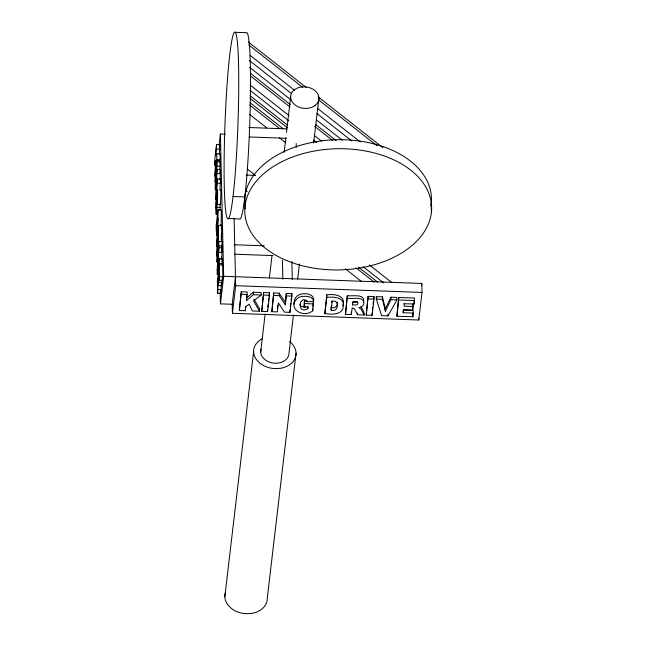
<?xml version="1.0" encoding="UTF-8"?>
<svg xmlns="http://www.w3.org/2000/svg" width="646" height="646" viewBox="0 0 646 646"><rect width="100%" height="100%" fill="white"/><g stroke="black" fill="none" stroke-linecap="round" stroke-linejoin="round"><path stroke-width="0.97" d="M220.044 180.355L220.383 169.446L217.096 169.325L216.265 187.929L217.322 178.958L220.601 179.071L219.915 189.972M337.406 302.255C338.019 306.099 334.757 308.731 331.107 307.617L331.164 310.128C338.431 313.1 340.111 299.203 332.205 301.262L331.164 310.128M216.039 160.547L219.317 160.668L220.157 159.828L220.02 153.877L216.741 153.756L216.878 159.707L216.039 160.547L214.973 176.172L215.562 160.935L214.722 165.295L214.625 160.822L216.531 144.599L219.81 144.72L219.293 154.451M221.19 225.939L221.32 209.91L218.033 209.797L216.127 226.019L216.596 235.612L218.033 223.928L218.033 209.797M221.618 241.612L221.683 225.64L218.396 225.527L216.491 241.749L216.596 246.239L217.371 239.658L216.822 255.986L217.557 244.156L217.767 245.181L218.55 238.108L218.396 225.527M220.367 190.182L220.698 189.738A7.405 0.517 -87.9 0 1 220.892 191.2L220.585 204.572L217.306 204.451L217.613 191.079A7.405 0.517 -87.9 0 0 217.419 189.625L216.127 197.668L215.716 209.708L216.184 214.222L217.823 214.278M221.691 259.409L222.192 247.765L218.905 247.644L217.129 269.334L217.242 274.179L218.881 274.243M221.223 259.595L221.465 256.64M221.869 251.706L222.192 247.765M218.905 247.644L217.718 267.25L219.164 258.796L222.45 258.917L222.184 265.425M220.698 225.664L220.811 224.533M216.531 144.599L215.909 155.201L216.741 153.756M216.919 161.605L215.013 177.828L215.118 182.309L217.024 166.087L216.919 161.605L220.205 161.726L219.858 170.027M219.091 145.043L220.383 134.029L225.292 134.206M219.357 148.54L219.81 144.72M217.096 169.325L215.191 185.547L215.288 189.754L216.337 180.848L215.514 199.396L217.419 183.173L217.322 178.958M219.979 163.632L220.205 161.726M219.931 173.265L220.383 169.446M216.184 214.222L216.999 207.309L216.838 200.397L216.329 208.287L216.208 202.779L217.145 195.35L217.306 204.451M219.931 210.386L220.189 203.474M218.76 241.37L216.854 257.592L216.959 262.082L218.865 245.86L218.76 241.37L222.046 241.491L221.812 248.839M221.231 229.459L221.683 225.64M222.071 279.411L221.756 285.702L218.469 285.58L219.002 272.733L219.172 280.235L222.458 280.356L222.862 276.892L222.587 264.908L219.301 264.787L217.395 281.01L217.678 293.211L220.964 293.332L221.263 283.869M217.678 293.211L218.308 278.62L218.469 285.58M219.172 280.235L219.301 264.787M235.459 276.714L232.221 304.282L220.431 303.854L223.669 276.286L220.383 134.029M223.669 276.286L421.798 283.441L422.008 292.436L418.769 320.012L232.431 313.278L235.669 285.71L234.11 218.195M246.522 300.632L246.465 298.129L253.321 292.218L261.121 292.501L261.178 295.004L253.385 294.721L246.522 300.632L247.184 292L241.329 291.79L239.424 308.013L239.48 310.516L245.343 310.726L245.803 306.769L249.146 304.161L252.368 310.976L259.579 311.243L259.522 308.731L253.983 299.235M239.48 310.516L241.329 291.79M245.512 306.244L245.343 310.726M246.465 298.129L246.772 295.505M224.824 596.734L253.62 351.658M263.6 292.59L261.751 311.315L267.622 311.534L269.527 295.311L269.471 292.8L263.6 292.59L261.751 311.315M260.693 351.917L265.151 313.916M269.382 277.917L271.966 255.921M284.127 152.391L285.863 137.63M286.493 132.269L290.627 97.102M267.791 307.116L268.13 304.25M268.461 301.391L268.801 298.525M269.027 296.619L269.471 292.8M273.718 292.953L271.869 311.687L277.376 311.881L278.426 302.974L284.482 312.139L290.006 312.341L291.911 296.118L291.855 293.607L286.331 293.413L285.33 304.896L279.242 295.658L279.185 293.155L273.718 292.953L271.869 311.687M277.441 308.384L277.788 305.421M285.33 304.896L286.331 293.413M290.393 306.018L290.732 303.152M291.063 300.293L291.289 298.379M291.629 295.521L291.855 293.607M293.445 314.965L288.988 352.934A14.188 10.756 6.7 0 1 285.015 360.428L282.124 362.035A14.188 10.756 6.7 0 1 265.013 359.701L262.712 357.383A14.188 10.756 6.7 0 1 261.105 349.139M297.669 278.991L299.429 264.004M313.633 143.097L318.914 98.127M296.054 353.192L267.266 598.269A21.286 16.134 6.7 0 1 251.9 613.345L246.425 613.7A21.286 16.134 6.7 0 1 231.308 608.411L227.86 604.939A21.286 16.134 6.7 0 1 225.454 592.568M307.48 301.173L304.46 301.068L304.121 306.947L308.037 307.092L307.859 308.618C296.062 315.353 299.219 293.034 307.867 301.892L313.625 301.238C314.836 294.738 307.221 292.945 302.32 293.906A7.405 4.805 -1.3 0 0 298.767 294.939C295.343 296.571 293.567 300.56 294.083 304.226M304.121 306.947L304.46 301.068M312.93 306.333L313.512 301.391L312.761 310.815C302.49 319.245 285.37 306.672 298.823 297.451A7.405 4.805 -1.3 0 1 302.376 296.417C306.438 296.086 312.664 296.134 313.625 301.238M342.784 305.857C346.619 295.335 334.152 293.704 326.723 294.867L324.873 313.601C331.22 314.513 342.913 315.361 343.284 306.059C344.899 296.837 332.771 296.764 326.779 297.378L324.873 313.601M331.107 307.617L331.341 305.647M331.689 302.691L331.923 300.721M363.593 301.989C365.579 293.219 351.65 296.546 347.33 295.618L345.481 314.344L351.367 314.554L352.143 307.972L352.659 307.989L354.493 308.893L357.513 314.78L364.134 315.014L364.078 312.511L361.09 306.672M345.481 314.344L347.33 295.618M352.498 304.904L352.886 301.609L356.794 301.852L357.973 302.724C358.417 305.647 354.21 304.96 352.498 304.904L352.441 302.401L357.504 301.852M368.091 296.361L366.242 315.095L372.112 315.305L374.018 299.082L373.961 296.579L368.091 296.361L366.242 315.095M372.395 309.935L372.726 307.076M373.065 304.209L373.404 301.343M373.735 298.484L373.961 296.579M403.92 303.725L414.11 304.008L414.457 298.04L398.76 297.467L396.91 316.201L412.899 316.774L413.27 310.597L403.152 310.233L403.217 312.737L413.327 313.1M396.91 316.201L398.76 297.467M403.217 312.737L403.589 309.539L412.705 309.87L413.036 304.056L412.705 309.87M404.283 303.652L403.976 306.228L413.101 306.559M421.572 285.411L421.798 283.441M221.239 239.545L221.4 233.408M221.966 261.735L222.45 258.917M217.242 274.179L219.269 263.334L219.164 258.796M385.323 308.707L390.911 297.184L396.854 297.402L396.91 299.905L387.963 315.878L381.616 315.644L376.36 299.163L376.303 296.659L382.424 296.877L385.323 308.707L385.379 311.219L390.967 299.696L390.911 297.184M261.178 295.004L253.539 300.883L259.579 311.243M305.663 306.866C303.507 307.415 300.382 306.858 299.97 304.258M235.265 32.3A93.452 6.476 -87.9 0 1 234.829 178.433A93.452 6.476 -87.9 0 1 224.105 165.449A93.452 6.476 -87.9 0 1 235.265 32.3L247.055 32.728A93.452 6.476 -87.9 0 1 249.38 133.318A93.452 6.476 -87.9 0 1 239.319 218.913L227.529 218.485M248.855 127.512L286.727 128.877M249.461 136.968L286.34 138.301M216.628 149.073L219.915 149.194M216.878 159.707L220.157 159.828M217.024 166.087L220.302 166.208M217.193 173.508L220.48 173.621M246.263 175.066L255.21 175.389M217.419 183.173L220.698 183.286M233.045 196.521L244.834 196.949L245.036 205.945M216.999 207.309L220.278 207.423M234.094 244.745L264.303 245.835M218.865 245.86L222.151 245.973M219.018 252.32L222.297 252.441M234.708 254.209L272.975 255.59M219.269 263.334L222.555 263.455M219.583 276.771L222.862 276.892M218.857 282.27L222.143 282.391M235.669 285.71L422.008 292.436M218.114 289.537L221.392 289.658M241.386 294.293L247.248 294.503M263.657 295.093L269.527 295.311M273.775 295.464L279.242 295.658M286.388 295.916L291.911 296.118M347.387 298.121C351.868 299.582 363.512 295.505 363.973 303.24C363.706 305.784 361.235 307.391 358.853 307.633L361.146 309.176L364.134 315.014M368.147 298.872L374.018 299.082M376.36 299.163L382.489 299.389L385.379 311.219M390.967 299.696L396.91 299.905M398.816 299.978L414.522 300.543M304.516 303.572L313.568 303.903M248.282 41.933L306.123 87.38M318.01 96.722L382.981 147.773M248.791 44.994L302.675 87.331M318.518 99.783L377.159 145.851M250.172 55.427L294.544 90.287M317.517 108.342L360.306 141.959M249.509 60.611L291.507 93.613M316.871 113.543L351.747 140.941M249.582 67.362L290.789 99.742M316.152 119.671L342.307 140.214M250.648 73.442L290.264 104.563M315.619 124.484L336.219 140.666M250.365 75.873L289.981 106.994M314.545 126.293L332.763 140.61M250.163 85.062L288.98 115.561M314.336 135.482L321.466 141.078M249.986 90.295L288.827 120.81M313.407 140.125L316.58 142.613M250.139 95.769L287.405 125.041M249.97 98.321L287.228 127.593M249.865 102.601L283.093 128.707M249.582 105.032L279.645 128.659M249.372 114.213L266.774 127.892M279.435 137.84L285.766 142.814M247.281 169.01L255.21 175.236M369.326 264.9L391.516 282.334M363.06 266.669L383.667 282.851M358.546 267.161L377.547 282.084M355.889 267.727L374.099 282.027M245.666 190.473L247.248 191.717M345.392 268.825L361.219 281.26M279.185 293.155L285.274 302.385M376.303 296.659L376.884 298.492M431.173 203.676L431.375 212.679A93.452 60.595 -1.3 0 1 285.467 260.047A93.452 60.595 -1.3 0 1 297.782 155.21A93.452 60.595 -1.3 0 1 431.375 212.679M418.721 318.01L418.769 320.012M414.054 301.504L414.11 304.008M412.842 314.271L412.899 316.774M387.931 314.206L387.963 315.878M382.424 296.877L382.489 299.389M372.056 312.801L372.112 315.305M357.472 313.108L357.513 314.78M351.311 312.05L351.367 314.554M326.723 294.867L326.779 297.378M312.696 308.312L312.761 310.815M307.803 306.107L307.859 308.618M296.207 143.493L296.296 147.433M291.871 261.525L292.283 279.581M289.949 309.83L290.006 312.341M282.415 260.185L282.851 279.242M267.589 309.862L267.622 311.534M253.321 292.218L253.385 294.721M232.221 304.282L232.431 313.278M221.707 283.715L221.756 285.702M220.9 290.514L220.964 293.332M220.173 292.759L220.431 303.854M244.568 200.898A93.452 60.595 -1.3 0 1 343.494 139.738A93.452 60.595 -1.3 0 1 430.906 205.525M245.238 208.836A93.452 60.595 -1.3 0 1 244.915 206.865M289.578 341.516A21.286 16.134 6.7 0 1 280.695 368.277L275.212 368.624A21.286 16.134 6.7 0 1 260.096 363.343L256.648 359.862A21.286 16.134 6.7 0 1 262.066 338.867M217.742 219.923L216.846 229.596L217.702 217.944L217.742 219.923M218.17 236.396L217.855 239.666L218.114 233.295L218.17 236.396M314.949 105.613L312.058 107.228A14.188 10.756 6.7 0 1 294.947 104.894L292.646 102.577A14.188 10.756 6.7 0 1 296.449 88.478A14.188 10.756 6.7 0 1 315.45 91.062A14.188 10.756 6.7 0 1 314.949 105.613"/></g></svg>
